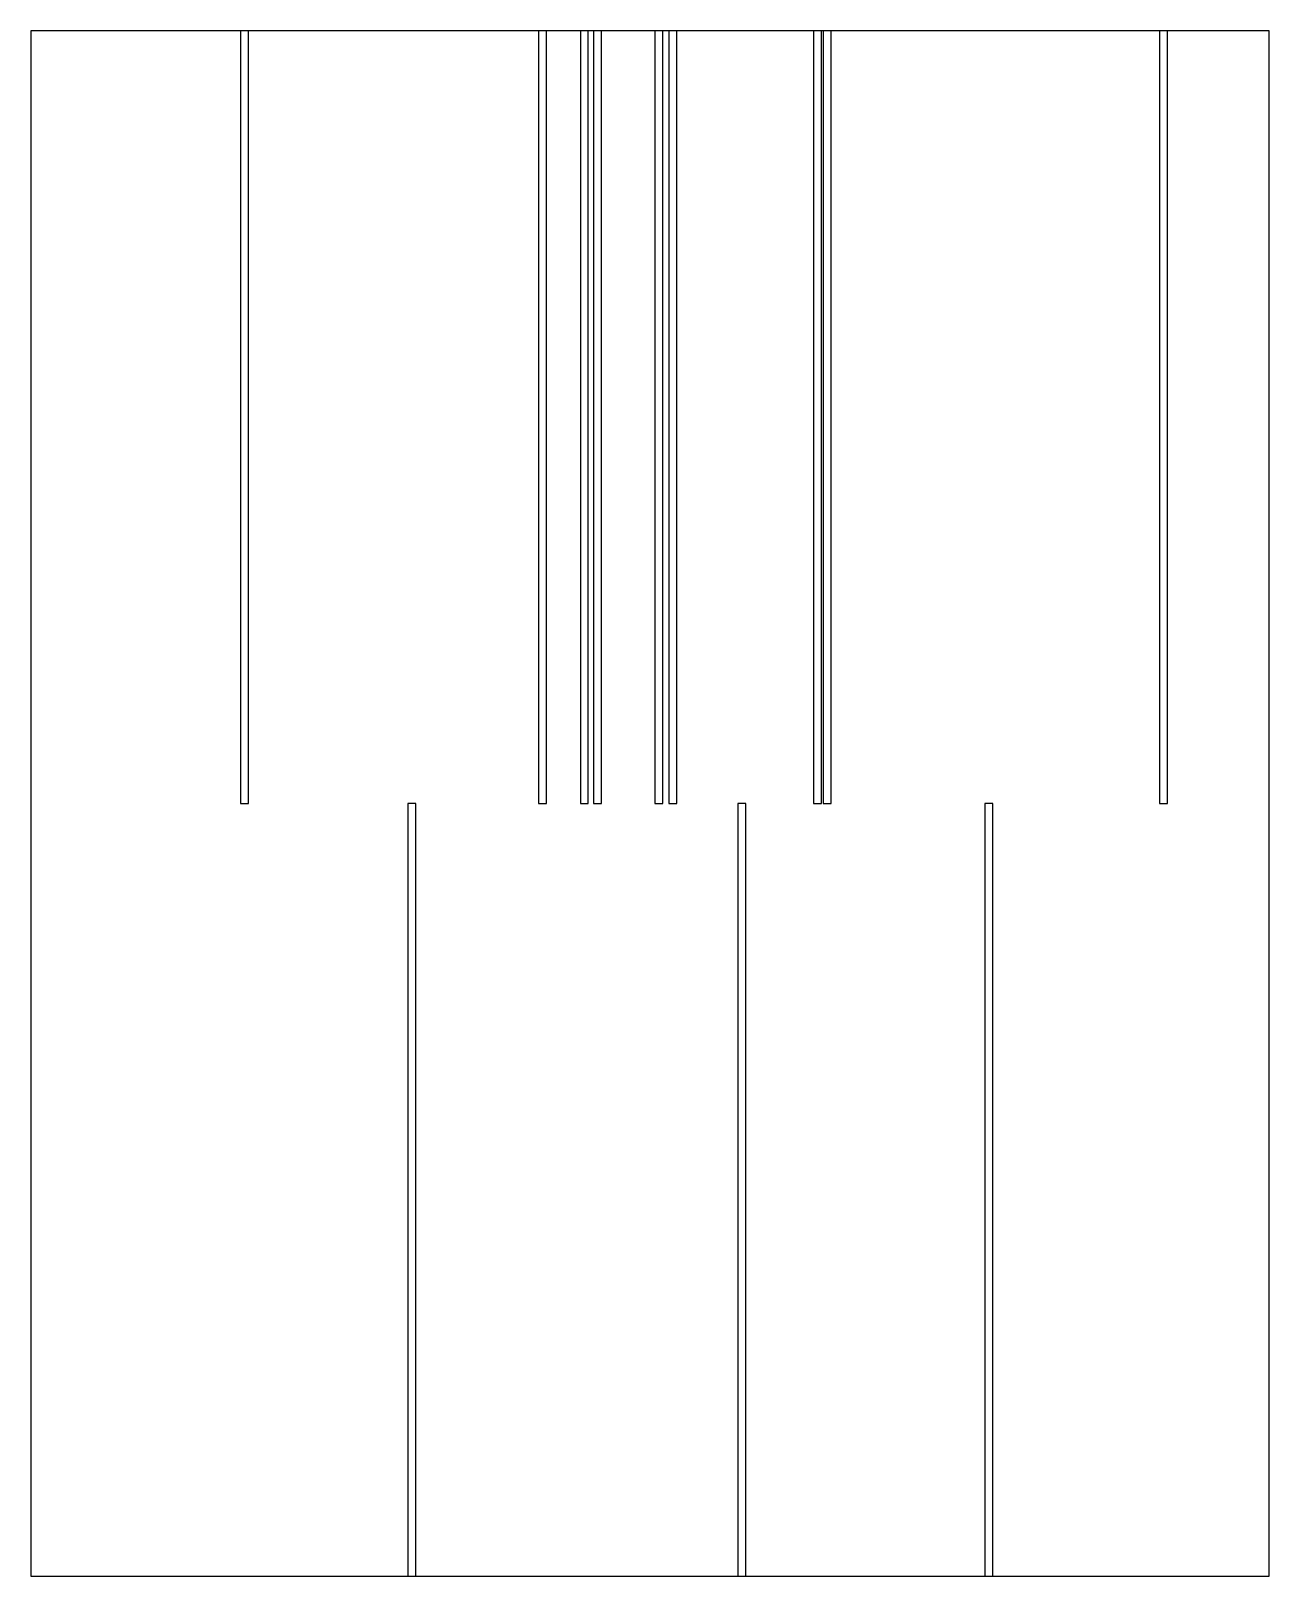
# Model space of a CAD drawing. Header units: millimetres. Extents: x 0 to 481, y 0 to 600.
import ezdxf

# ---------------------------------------------------------------- set-up
doc = ezdxf.new("R2010")
doc.units = ezdxf.units.MM
doc.layers.add('OUTLINE', color=5, linetype='Continuous')
doc.layers.add('SLOT', color=1, linetype='Continuous')

msp = doc.modelspace()

# ---------------------------------------------------------------- linework, layer by layer
at = {"layer": 'OUTLINE'}
msp.add_lwpolyline([(0, 0), (480.9, 0), (480.9, 600), (0, 600), (0, 0)], close=True, dxfattribs=at)
at = {"layer": 'SLOT'}
for points in [[(81.44, 300), (84.54, 300), (84.54, 600), (81.44, 600), (81.44, 300)], [(197.15, 300), (200.25, 300), (200.25, 600), (197.15, 600), (197.15, 300)], [(213.4, 300), (216.5, 300), (216.5, 600), (213.4, 600), (213.4, 300)], [(218.5, 300), (221.6, 300), (221.6, 600), (218.5, 600), (218.5, 300)], [(242.39, 300), (245.49, 300), (245.49, 600), (242.39, 600), (242.39, 300)], [(247.77, 300), (250.87, 300), (250.87, 600), (247.77, 600), (247.77, 300)], [(303.9, 300), (307, 300), (307, 600), (303.9, 600), (303.9, 300)], [(307.71, 300), (310.81, 300), (310.81, 600), (307.71, 600), (307.71, 300)], [(438.28, 300), (441.38, 300), (441.38, 600), (438.28, 600), (438.28, 300)], [(146.44, 0), (149.54, 0), (149.54, 300), (146.44, 300), (146.44, 0)], [(274.57, 0), (277.67, 0), (277.67, 300), (274.57, 300), (274.57, 0)], [(370.52, 0), (373.62, 0), (373.62, 300), (370.52, 300), (370.52, 0)]]:
    msp.add_lwpolyline(points, close=True, dxfattribs=at)

doc.saveas('drawing.dxf')
